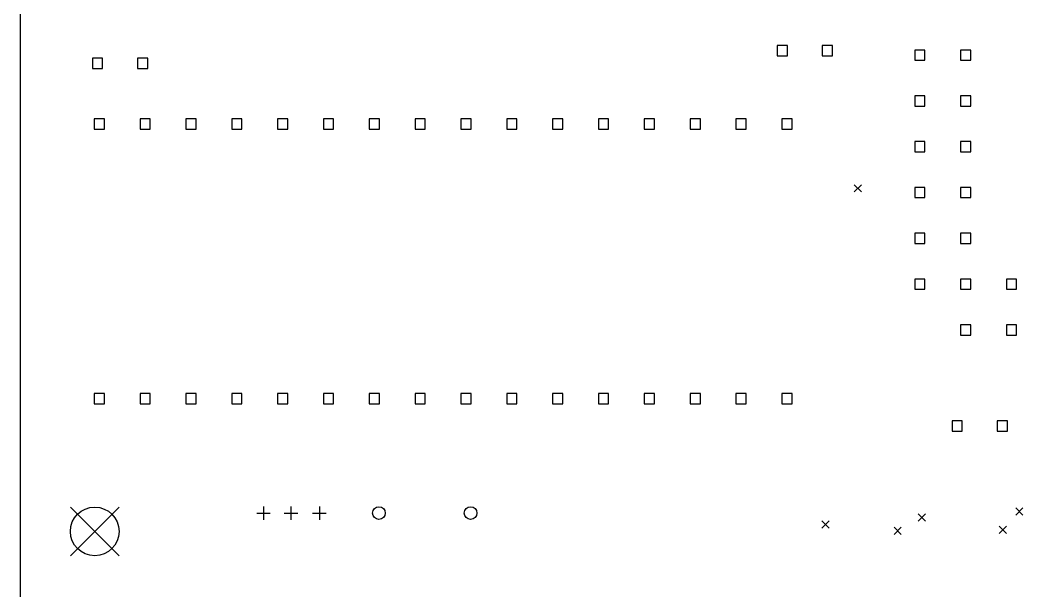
# Model space of a CAD drawing. Extents: x 98 to 216, y -166 to -40.
# Drawn here: x 100 to 155.6, y -134.4 to -102.7 of the extents above; entities that cross this region are included whole.
import ezdxf

# ---------------------------------------------------------------- set-up
doc = ezdxf.new("R2010")
doc.units = 0
doc.layers.add('BLACK', color=7, linetype='CONTINUOUS')

msp = doc.modelspace()

# ---------------------------------------------------------------- linework, layer by layer
at = {"layer": 'BLACK', "linetype": 'CONTINUOUS'}
for p, q in [((100, -40), (100, -135)), ((142.523, -104.111), (141.957, -104.111)), ((141.957, -104.111), (141.957, -104.677)), ((142.523, -104.677), (142.523, -104.111)), ((145.023, -104.111), (144.457, -104.111)), ((144.457, -104.111), (144.457, -104.677)), ((145.023, -104.677), (145.023, -104.111)), ((150.143, -104.365), (149.577, -104.365)), ((149.577, -104.365), (149.577, -104.931)), ((150.143, -104.931), (150.143, -104.365)), ((152.683, -104.365), (152.117, -104.365)), ((152.117, -104.365), (152.117, -104.931)), ((152.683, -104.931), (152.683, -104.365)), ((104.575, -104.822), (104.01, -104.822)), ((104.01, -104.822), (104.01, -105.388)), ((104.575, -105.388), (104.575, -104.822)), ((107.075, -104.822), (106.51, -104.822)), ((106.51, -104.822), (106.51, -105.388)), ((107.075, -105.388), (107.075, -104.822)), ((141.957, -104.677), (142.523, -104.677)), ((144.457, -104.677), (145.023, -104.677)), ((149.577, -104.931), (150.143, -104.931)), ((152.117, -104.931), (152.683, -104.931)), ((104.01, -105.388), (104.575, -105.388)), ((106.51, -105.388), (107.075, -105.388)), ((150.143, -106.905), (149.577, -106.905)), ((149.577, -106.905), (149.577, -107.471)), ((150.143, -107.471), (150.143, -106.905)), ((152.683, -106.905), (152.117, -106.905)), ((152.117, -106.905), (152.117, -107.471)), ((152.683, -107.471), (152.683, -106.905)), ((149.577, -107.471), (150.143, -107.471)), ((152.117, -107.471), (152.683, -107.471)), ((104.677, -108.18), (104.111, -108.18)), ((104.111, -108.18), (104.111, -108.746)), ((104.677, -108.746), (104.677, -108.18)), ((107.217, -108.18), (106.651, -108.18)), ((106.651, -108.18), (106.651, -108.746)), ((107.217, -108.746), (107.217, -108.18)), ((109.757, -108.18), (109.191, -108.18)), ((109.191, -108.18), (109.191, -108.746)), ((109.757, -108.746), (109.757, -108.18)), ((112.297, -108.18), (111.731, -108.18)), ((111.731, -108.18), (111.731, -108.746)), ((112.297, -108.746), (112.297, -108.18)), ((114.837, -108.18), (114.271, -108.18)), ((114.271, -108.18), (114.271, -108.746)), ((114.837, -108.746), (114.837, -108.18)), ((117.377, -108.18), (116.811, -108.18)), ((116.811, -108.18), (116.811, -108.746)), ((117.377, -108.746), (117.377, -108.18)), ((119.917, -108.18), (119.351, -108.18)), ((119.351, -108.18), (119.351, -108.746)), ((119.917, -108.746), (119.917, -108.18)), ((122.457, -108.18), (121.891, -108.18)), ((121.891, -108.18), (121.891, -108.746)), ((122.457, -108.746), (122.457, -108.18)), ((124.997, -108.18), (124.431, -108.18)), ((124.431, -108.18), (124.431, -108.746)), ((124.997, -108.746), (124.997, -108.18)), ((127.537, -108.18), (126.971, -108.18)), ((126.971, -108.18), (126.971, -108.746)), ((127.537, -108.746), (127.537, -108.18)), ((130.077, -108.18), (129.511, -108.18)), ((129.511, -108.18), (129.511, -108.746)), ((130.077, -108.746), (130.077, -108.18)), ((132.617, -108.18), (132.051, -108.18)), ((132.051, -108.18), (132.051, -108.746)), ((132.617, -108.746), (132.617, -108.18)), ((135.157, -108.18), (134.591, -108.18)), ((134.591, -108.18), (134.591, -108.746)), ((135.157, -108.746), (135.157, -108.18)), ((137.697, -108.18), (137.131, -108.18)), ((137.131, -108.18), (137.131, -108.746)), ((137.697, -108.746), (137.697, -108.18)), ((140.237, -108.18), (139.671, -108.18)), ((139.671, -108.18), (139.671, -108.746)), ((140.237, -108.746), (140.237, -108.18)), ((142.777, -108.18), (142.211, -108.18)), ((142.211, -108.18), (142.211, -108.746)), ((142.777, -108.746), (142.777, -108.18)), ((104.111, -108.746), (104.677, -108.746)), ((106.651, -108.746), (107.217, -108.746)), ((109.191, -108.746), (109.757, -108.746)), ((111.731, -108.746), (112.297, -108.746)), ((114.271, -108.746), (114.837, -108.746)), ((116.811, -108.746), (117.377, -108.746)), ((119.351, -108.746), (119.917, -108.746)), ((121.891, -108.746), (122.457, -108.746)), ((124.431, -108.746), (124.997, -108.746)), ((126.971, -108.746), (127.537, -108.746)), ((129.511, -108.746), (130.077, -108.746)), ((132.051, -108.746), (132.617, -108.746)), ((134.591, -108.746), (135.157, -108.746)), ((137.131, -108.746), (137.697, -108.746)), ((139.671, -108.746), (140.237, -108.746)), ((142.211, -108.746), (142.777, -108.746)), ((150.143, -109.445), (149.577, -109.445)), ((149.577, -109.445), (149.577, -110.011)), ((150.143, -110.011), (150.143, -109.445)), ((152.683, -109.445), (152.117, -109.445)), ((152.117, -109.445), (152.117, -110.011)), ((152.683, -110.011), (152.683, -109.445)), ((149.577, -110.011), (150.143, -110.011)), ((152.117, -110.011), (152.683, -110.011)), ((146.224, -111.833), (146.624, -112.233)), ((146.624, -111.833), (146.224, -112.233)), ((150.143, -111.985), (149.577, -111.985)), ((149.577, -111.985), (149.577, -112.551)), ((150.143, -112.551), (150.143, -111.985)), ((152.683, -111.985), (152.117, -111.985)), ((152.117, -111.985), (152.117, -112.551)), ((152.683, -112.551), (152.683, -111.985)), ((149.577, -112.551), (150.143, -112.551)), ((152.117, -112.551), (152.683, -112.551)), ((150.143, -114.525), (149.577, -114.525)), ((149.577, -114.525), (149.577, -115.091)), ((150.143, -115.091), (150.143, -114.525)), ((152.683, -114.525), (152.117, -114.525)), ((152.117, -114.525), (152.117, -115.091)), ((152.683, -115.091), (152.683, -114.525)), ((149.577, -115.091), (150.143, -115.091)), ((152.117, -115.091), (152.683, -115.091)), ((150.143, -117.065), (149.577, -117.065)), ((149.577, -117.065), (149.577, -117.631)), ((150.143, -117.631), (150.143, -117.065)), ((152.683, -117.065), (152.117, -117.065)), ((152.117, -117.065), (152.117, -117.631)), ((152.683, -117.631), (152.683, -117.065)), ((155.223, -117.065), (154.657, -117.065)), ((154.657, -117.065), (154.657, -117.631)), ((155.223, -117.631), (155.223, -117.065)), ((149.577, -117.631), (150.143, -117.631)), ((152.117, -117.631), (152.683, -117.631)), ((154.657, -117.631), (155.223, -117.631)), ((152.683, -119.605), (152.117, -119.605)), ((152.117, -119.605), (152.117, -120.171)), ((152.683, -120.171), (152.683, -119.605)), ((155.223, -119.605), (154.657, -119.605)), ((154.657, -119.605), (154.657, -120.171)), ((155.223, -120.171), (155.223, -119.605)), ((152.117, -120.171), (152.683, -120.171)), ((154.657, -120.171), (155.223, -120.171)), ((104.677, -123.42), (104.111, -123.42)), ((104.111, -123.42), (104.111, -123.986)), ((104.677, -123.986), (104.677, -123.42)), ((107.217, -123.42), (106.651, -123.42)), ((106.651, -123.42), (106.651, -123.986)), ((107.217, -123.986), (107.217, -123.42)), ((109.757, -123.42), (109.191, -123.42)), ((109.191, -123.42), (109.191, -123.986)), ((109.757, -123.986), (109.757, -123.42)), ((112.297, -123.42), (111.731, -123.42)), ((111.731, -123.42), (111.731, -123.986)), ((112.297, -123.986), (112.297, -123.42)), ((114.837, -123.42), (114.271, -123.42)), ((114.271, -123.42), (114.271, -123.986)), ((114.837, -123.986), (114.837, -123.42)), ((117.377, -123.42), (116.811, -123.42)), ((116.811, -123.42), (116.811, -123.986)), ((117.377, -123.986), (117.377, -123.42)), ((119.917, -123.42), (119.351, -123.42)), ((119.351, -123.42), (119.351, -123.986)), ((119.917, -123.986), (119.917, -123.42)), ((122.457, -123.42), (121.891, -123.42)), ((121.891, -123.42), (121.891, -123.986)), ((122.457, -123.986), (122.457, -123.42)), ((124.997, -123.42), (124.431, -123.42)), ((124.431, -123.42), (124.431, -123.986)), ((124.997, -123.986), (124.997, -123.42)), ((127.537, -123.42), (126.971, -123.42)), ((126.971, -123.42), (126.971, -123.986)), ((127.537, -123.986), (127.537, -123.42)), ((130.077, -123.42), (129.511, -123.42)), ((129.511, -123.42), (129.511, -123.986)), ((130.077, -123.986), (130.077, -123.42)), ((132.617, -123.42), (132.051, -123.42)), ((132.051, -123.42), (132.051, -123.986)), ((132.617, -123.986), (132.617, -123.42)), ((135.157, -123.42), (134.591, -123.42)), ((134.591, -123.42), (134.591, -123.986)), ((135.157, -123.986), (135.157, -123.42)), ((137.697, -123.42), (137.131, -123.42)), ((137.131, -123.42), (137.131, -123.986)), ((137.697, -123.986), (137.697, -123.42)), ((140.237, -123.42), (139.671, -123.42)), ((139.671, -123.42), (139.671, -123.986)), ((140.237, -123.986), (140.237, -123.42)), ((142.777, -123.42), (142.211, -123.42)), ((142.211, -123.42), (142.211, -123.986)), ((142.777, -123.986), (142.777, -123.42)), ((104.111, -123.986), (104.677, -123.986)), ((106.651, -123.986), (107.217, -123.986)), ((109.191, -123.986), (109.757, -123.986)), ((111.731, -123.986), (112.297, -123.986)), ((114.271, -123.986), (114.837, -123.986)), ((116.811, -123.986), (117.377, -123.986)), ((119.351, -123.986), (119.917, -123.986)), ((121.891, -123.986), (122.457, -123.986)), ((124.431, -123.986), (124.997, -123.986)), ((126.971, -123.986), (127.537, -123.986)), ((129.511, -123.986), (130.077, -123.986)), ((132.051, -123.986), (132.617, -123.986)), ((134.591, -123.986), (135.157, -123.986)), ((137.131, -123.986), (137.697, -123.986)), ((139.671, -123.986), (140.237, -123.986)), ((142.211, -123.986), (142.777, -123.986)), ((152.215, -124.939), (151.649, -124.939)), ((151.649, -124.939), (151.649, -125.505)), ((152.215, -125.505), (152.215, -124.939)), ((154.715, -124.939), (154.149, -124.939)), ((154.149, -124.939), (154.149, -125.505)), ((154.715, -125.505), (154.715, -124.939)), ((151.649, -125.505), (152.215, -125.505)), ((154.149, -125.505), (154.715, -125.505)), ((102.79, -129.714), (105.49, -132.414)), ((105.49, -129.714), (102.79, -132.414)), ((113.487, -129.673), (113.487, -130.423)), ((115.011, -129.673), (115.011, -130.423)), ((116.586, -129.673), (116.586, -130.423)), ((155.174, -129.764), (155.574, -130.164)), ((155.574, -129.764), (155.174, -130.164)), ((113.112, -130.048), (113.862, -130.048)), ((114.636, -130.048), (115.386, -130.048)), ((116.211, -130.048), (116.961, -130.048)), ((144.428, -130.483), (144.828, -130.883)), ((144.828, -130.483), (144.428, -130.883)), ((149.773, -130.088), (150.173, -130.488)), ((150.173, -130.088), (149.773, -130.488)), ((148.432, -130.833), (148.832, -131.233)), ((148.832, -130.833), (148.432, -131.233)), ((154.264, -130.781), (154.664, -131.181)), ((154.664, -130.781), (154.264, -131.181))]:
    msp.add_line(p, q, dxfattribs=at)
at = {"layer": 'BLACK'}
for centre, radius in [((104.14, -131.064), 1.35), ((119.888, -130.048), 0.35), ((124.968, -130.048), 0.35)]:
    msp.add_circle(centre, radius, dxfattribs=at)

doc.saveas('drawing.dxf')
